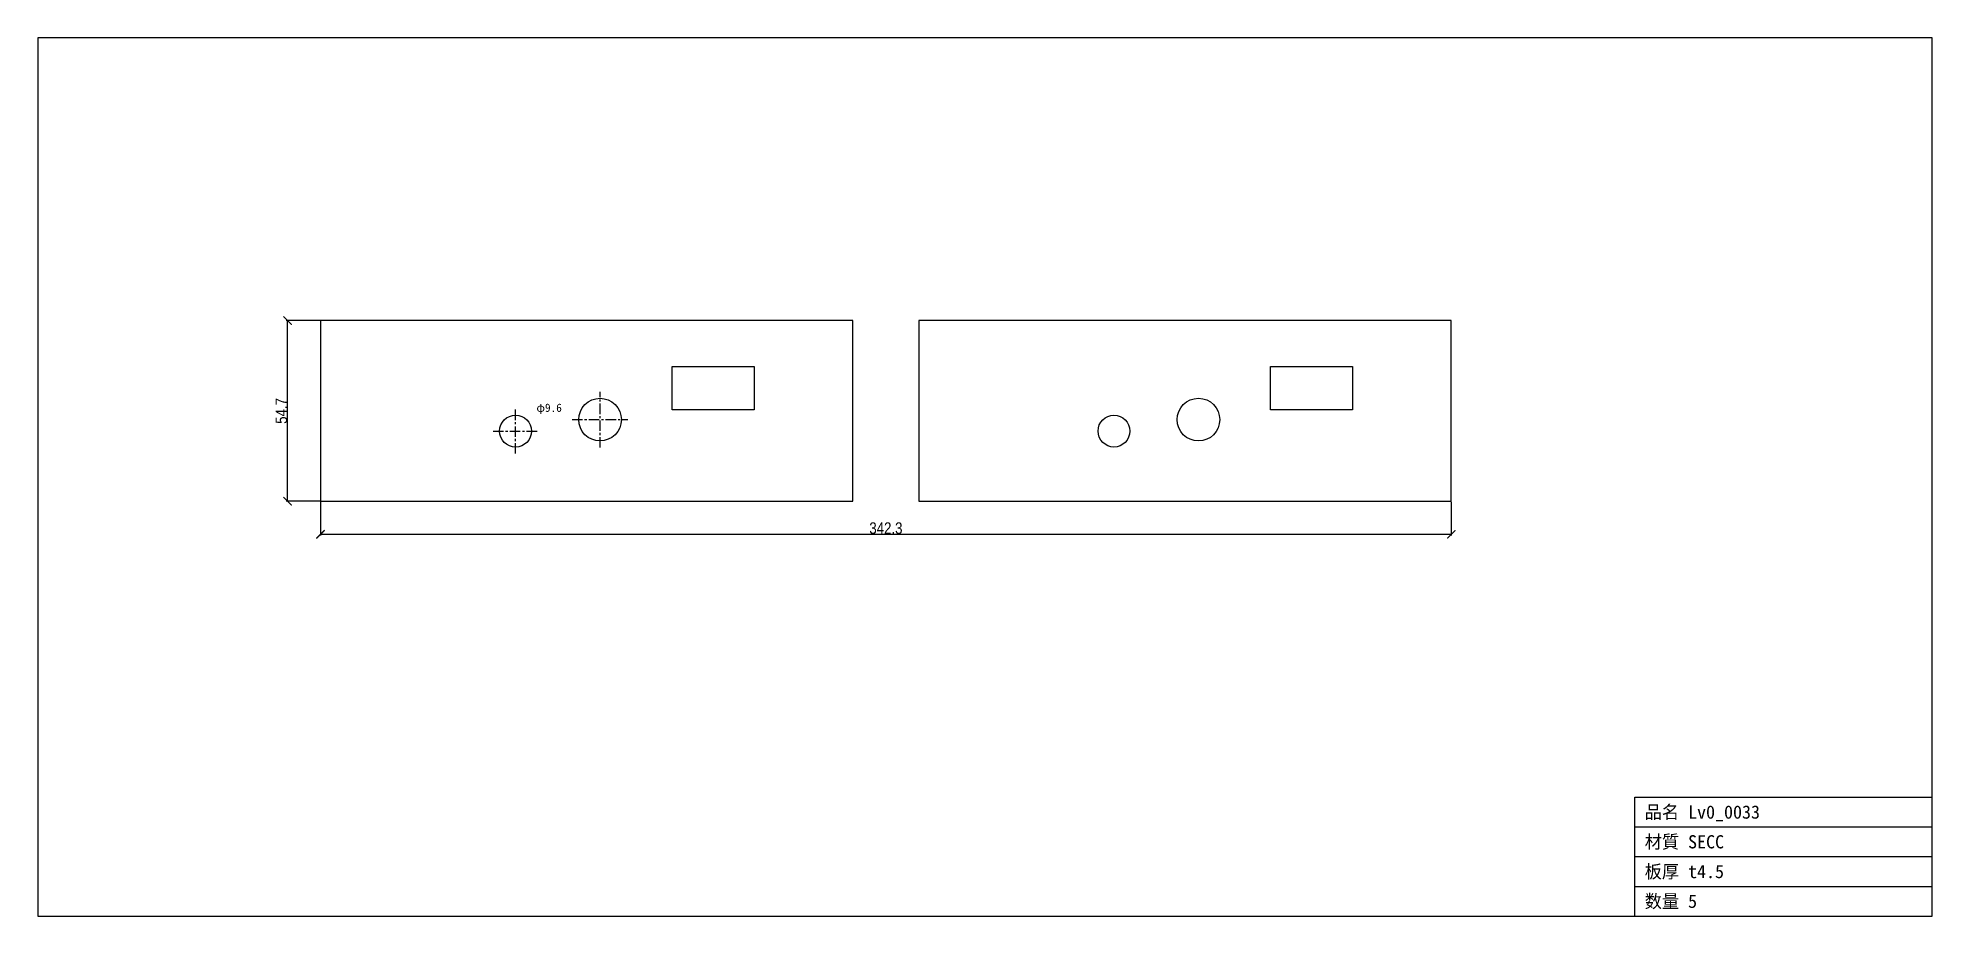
# Model space of a CAD drawing. Header units: millimetres. Extents: x -86 to 488, y -126 to 140.
import ezdxf

# ---------------------------------------------------------------- set-up
doc = ezdxf.new("R2010")
doc.units = ezdxf.units.MM
doc.linetypes.add('CENTER', pattern=[5.08, 3.175, -0.635, 0.635, -0.635])
for name, color, linetype in [('CENTER', 7, 'Continuous'), ('CUT', 7, 'Continuous'), ('DIM', 7, 'Continuous'), ('FRAME', 7, 'Continuous'), ('TEXT', 7, 'Continuous')]:
    doc.layers.add(name, color=color, linetype=linetype)
doc.styles.add('OpenSansCondensed-Light', font='OpenSansCondensed-Light.ttf')
doc.dimstyles.new('EZDXF', dxfattribs={"dimtxt": 0.25, "dimasz": 0.175, "dimexe": 0.375, "dimexo": 0.125, "dimgap": 0.1, "dimtad": 1, "dimlfac": 100, "dimzin": 12, "dimdsep": 46, "dimtxsty": 'OpenSansCondensed-Light', "dimblk": 'ARCHTICK', "dimcen": 2.5, "dimazin": 3, "dimtfac": 0.5, "dimtmove": 2, "dimatfit": 3})

# ---------------------------------------------------------------- blocks, each defined once
blk = doc.blocks.new('_ARCHTICK')
at = {"color": 0, "linetype": 'BYBLOCK', "const_width": 0.15}
blk.add_lwpolyline([(-0.5, -0.5), (0.5, 0.5)], dxfattribs=at)

msp = doc.modelspace()

# ---------------------------------------------------------------- linework, layer by layer
at = {"layer": 'CENTER', "color": 1, "linetype": 'CENTER'}
for p, q in [((84.6, 16.24), (84.6, 33.17)), ((59.03, 14.43), (59.03, 28.06)), ((76.13, 24.71), (93.06, 24.71)), ((52.22, 21.24), (65.85, 21.24))]:
    msp.add_line(p, q, dxfattribs=at)
at = {"layer": 'CUT'}
for p, q in [((161.14, 54.7), (0, 54.7)), ((0, 54.7), (0, 0)), ((161.14, 0), (161.14, 54.7)), ((342.28, 54.7), (181.14, 54.7)), ((181.14, 54.7), (181.14, 0)), ((342.28, 0), (342.28, 54.7)), ((106.4, 27.71), (106.4, 40.84)), ((106.4, 40.84), (131.25, 40.84)), ((131.25, 40.84), (131.25, 27.71)), ((287.54, 27.71), (287.54, 40.84)), ((287.54, 40.84), (312.39, 40.84)), ((312.39, 40.84), (312.39, 27.71)), ((131.25, 27.71), (106.4, 27.71)), ((312.39, 27.71), (287.54, 27.71)), ((0, 0), (161.14, 0)), ((181.14, 0), (342.28, 0))]:
    msp.add_line(p, q, dxfattribs=at)
for centre, radius in [((84.6, 24.71), 6.46), ((265.74, 24.71), 6.46), ((59.03, 21.24), 4.82), ((240.17, 21.24), 4.82)]:
    msp.add_circle(centre, radius, dxfattribs=at)
at = {"layer": 'FRAME'}
for p, q in [((487.85, 140.27), (-85.57, 140.27)), ((-85.57, 140.27), (-85.57, -125.57)), ((487.85, -125.57), (487.85, 140.27)), ((397.85, -125.57), (397.85, -89.57)), ((397.85, -89.57), (487.85, -89.57)), ((397.85, -98.57), (487.85, -98.57)), ((397.85, -107.57), (487.85, -107.57)), ((397.85, -116.57), (487.85, -116.57)), ((-85.57, -125.57), (487.85, -125.57))]:
    msp.add_line(p, q, dxfattribs=at)

# ---------------------------------------------------------------- texts
at = {"layer": 'TEXT'}
for s, height, p in [('φ9.6', 2.5, (65.35, 27.06)), ('品名 Lv0_0033', 4, (400.85, -96.07)), ('材質 SECC', 4, (400.85, -105.07)), ('板厚 t4.5', 4, (400.85, -114.07)), ('数量 5', 4, (400.85, -123.07))]:
    msp.add_text(s, height=height, dxfattribs=at).set_placement(p)

# ---------------------------------------------------------------- dimensions: what is measured, and where the dimension line sits
at = {"layer": 'DIM'}
msp.add_linear_dim(base=(-10, 0), p1=(0, 0), p2=(0, 54.7), angle=90, dimstyle='EZDXF', override={"dimtxt": 3.5, "dimasz": 2.5, "dimdec": 1, "dimlfac": 1}, dxfattribs=at).render()
msp.add_linear_dim(base=(0, -10), p1=(0, 0), p2=(342.28, 0), dimstyle='EZDXF', override={"dimtxt": 3.5, "dimasz": 2.5, "dimdec": 1, "dimlfac": 1}, dxfattribs=at).render()

doc.saveas('drawing.dxf')
